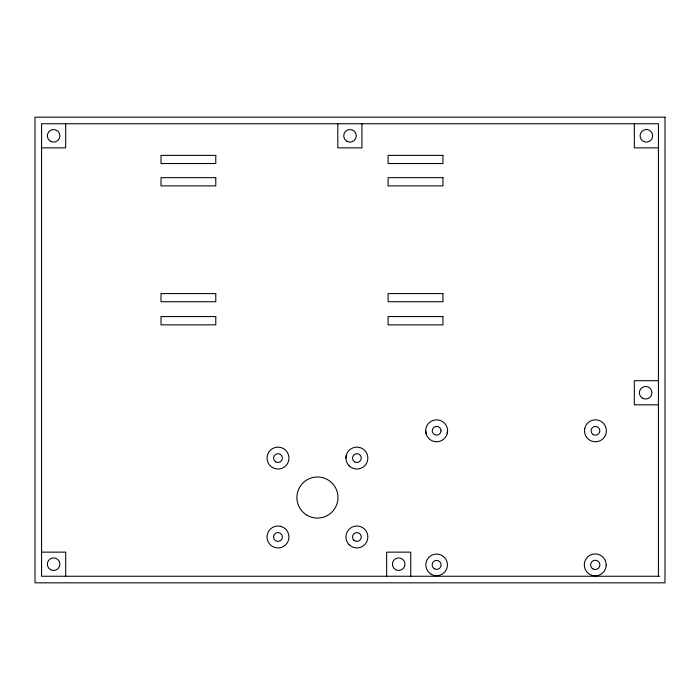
<?xml version="1.0" encoding="UTF-8"?>
<svg xmlns="http://www.w3.org/2000/svg" width="700" height="700" viewBox="0 0 700 700"><rect width="100%" height="100%" fill="white"/><g stroke="black" fill="none" stroke-linecap="round" stroke-linejoin="round"><path stroke-width="1.05" d="M345.931 458.089L346.308 455.254M447.213 433.65L447.589 430.815A10.955 10.955 0 0 0 431.148 421.321A10.955 10.955 0 0 0 431.148 440.3A10.955 10.955 0 0 0 447.589 430.815M41.571 147.857L65.678 147.857L65.678 123.751M658.429 147.857L634.322 147.857L634.322 123.751M658.429 380.713L634.322 380.713L634.322 404.819L658.429 404.819M41.571 552.142L65.678 552.142L65.678 576.249M659.54 576.249L41.571 576.249L41.571 123.751L658.429 123.751L658.429 576.249M425.67 430.815L426.046 433.65M410.751 576.249L410.751 552.142L386.645 552.142L386.645 576.249M361.918 123.751L361.918 147.857L337.811 147.857L337.811 123.751M273.691 536.174L273.63 537.32A4.384 4.384 0 0 0 277.2 541.284L278.338 541.345A4.384 4.384 0 0 0 282.31 537.775C282.87 535.054 280.42 532.341 277.655 532.604A4.384 4.384 0 0 0 273.691 536.174M584.762 428.365L584.491 431.209A10.955 10.955 0 0 0 606.121 433.265L606.392 430.412A10.955 10.955 0 0 0 584.762 428.365M441.009 430.815L440.86 431.944A4.384 4.384 0 0 1 432.399 431.944L432.25 430.815A4.384 4.384 0 0 1 436.625 426.431A4.384 4.384 0 0 1 441.009 430.815M665 117.171L35 117.171L35 582.829L665 582.829L665 117.171M215.784 155.4L161 155.4L161 163.537L215.784 163.537L215.784 155.4M442.934 155.4L388.098 155.4L388.098 163.537L442.934 163.537L442.934 155.4M215.784 177.66L161 177.66L161 185.885L215.784 185.885L215.784 177.66M442.934 177.66L388.098 177.66L388.098 185.885L442.934 185.885L442.934 177.66M215.784 293.598L161 293.598L161 301.726L215.784 301.726L215.784 293.598M442.934 293.598L388.098 293.598L388.098 301.726L442.934 301.726L442.934 293.598M215.784 316.566L161 316.566L161 324.852L215.784 324.852L215.784 316.566M442.934 316.566L388.098 316.566L388.098 324.852L442.934 324.852L442.934 316.566M647.29 129.57L645.645 129.544A6.3 6.3 0 0 0 645.461 142.03L647.097 142.056A6.3 6.3 0 0 0 647.29 129.57M606.209 564.97L605.85 562.135A10.955 10.955 0 0 0 584.29 564.812L584.649 567.648A10.955 10.955 0 0 0 606.209 564.97M307.169 515.322A20.545 20.545 0 0 0 337.986 497.534A20.545 20.545 0 0 0 307.169 479.736A20.545 20.545 0 0 0 307.169 515.322M50.479 569.651A6.3 6.3 0 0 0 59.929 564.2A6.3 6.3 0 0 0 50.479 558.74A6.3 6.3 0 0 0 50.479 569.651M50.479 141.26A6.3 6.3 0 0 0 59.929 135.8A6.3 6.3 0 0 0 50.479 130.349A6.3 6.3 0 0 0 50.479 141.26M346.85 141.26A6.3 6.3 0 0 0 356.3 135.8A6.3 6.3 0 0 0 346.85 130.349A6.3 6.3 0 0 0 346.85 141.26M431.226 574.254A10.806 10.806 0 0 0 447.44 564.891A10.806 10.806 0 0 0 431.226 555.529A10.806 10.806 0 0 0 431.226 574.254M434.385 568.776A4.489 4.489 0 0 0 441.114 564.891A4.489 4.489 0 0 0 434.385 561.006A4.489 4.489 0 0 0 434.385 568.776M593.25 434.604A4.384 4.384 0 0 0 599.83 430.815A4.384 4.384 0 0 0 593.25 427.017A4.384 4.384 0 0 0 593.25 434.604M592.918 568.925A4.655 4.655 0 0 0 599.909 564.891A4.655 4.655 0 0 0 592.918 560.858A4.655 4.655 0 0 0 592.918 568.925M354.699 461.886A4.384 4.384 0 0 0 361.27 458.089A4.384 4.384 0 0 0 354.699 454.291A4.384 4.384 0 0 0 354.699 461.886M275.809 461.886A4.384 4.384 0 0 0 282.38 458.089A4.384 4.384 0 0 0 275.809 454.291A4.384 4.384 0 0 0 275.809 461.886M353.789 540.076A4.384 4.384 0 0 0 361.121 538.108A4.384 4.384 0 0 0 355.757 532.744A4.384 4.384 0 0 0 353.789 540.076M349.142 465.832A10.955 10.955 0 0 0 367.474 460.924A10.955 10.955 0 0 0 354.051 447.501A10.955 10.955 0 0 0 349.142 465.832M272.519 467.574A10.955 10.955 0 0 0 288.96 458.089A10.955 10.955 0 0 0 272.519 448.604A10.955 10.955 0 0 0 272.519 467.574M272.519 546.464A10.955 10.955 0 0 0 288.96 536.979A10.955 10.955 0 0 0 272.519 527.485A10.955 10.955 0 0 0 272.519 546.464M349.142 544.722A10.955 10.955 0 0 0 367.474 539.814A10.955 10.955 0 0 0 354.051 526.391A10.955 10.955 0 0 0 349.142 544.722M642.495 398.221A6.3 6.3 0 0 0 651.945 392.761A6.3 6.3 0 0 0 642.495 387.31A6.3 6.3 0 0 0 642.495 398.221M395.544 569.651A6.3 6.3 0 0 0 404.994 564.2A6.3 6.3 0 0 0 395.544 558.74A6.3 6.3 0 0 0 395.544 569.651"/></g></svg>
